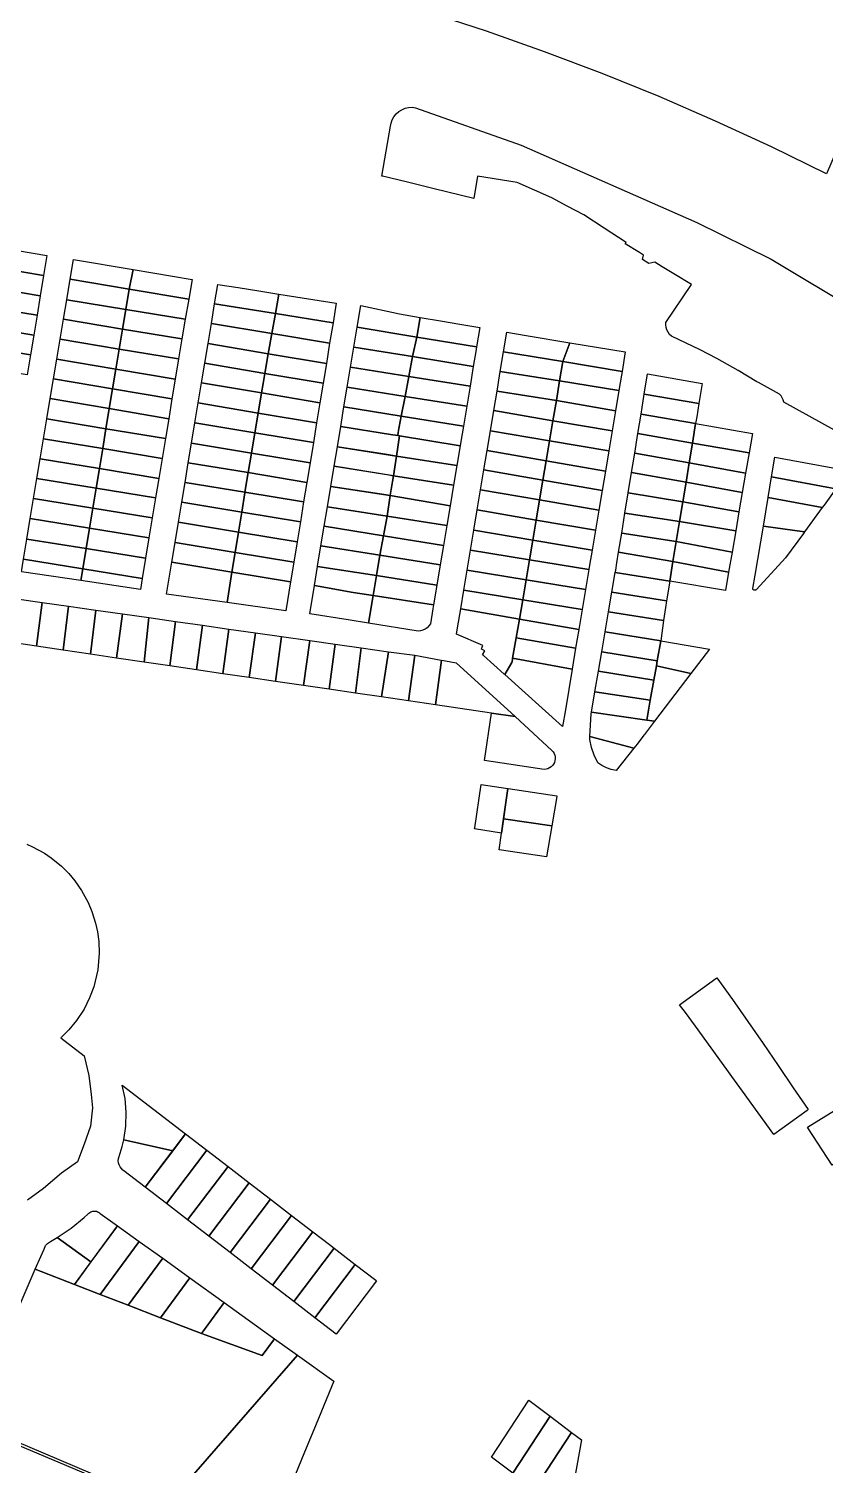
# Model space of a CAD drawing. Header units: millimetres. Extents: x 522658 to 553925, y 7796479 to 7820139.
# Drawn here: x 542916 to 543273, y 7805253 to 7805897 of the extents above; entities that cross this region are included whole.
import ezdxf

# ---------------------------------------------------------------- set-up
doc = ezdxf.new("R2010")
doc.units = ezdxf.units.MM
doc.layers.add('ZONA RESIDENCIAL 2 (ZR_2)', color=2, linetype='Continuous')

msp = doc.modelspace()

# ---------------------------------------------------------------- linework, layer by layer
at = {"layer": 'ZONA RESIDENCIAL 2 (ZR_2)'}
for points in [[(543467.38, 7806278.99), (543274.02, 7805831.81), (543249.24, 7805843.89), (543224.19, 7805855.4), (543198.88, 7805866.34), (543173.34, 7805876.7), (543147.56, 7805886.46), (543121.56, 7805895.64), (542495.77, 7806098.45)], [(543294.52, 7805707.46), (543254.83, 7805729.46), (543254.56, 7805730.44), (543254.14, 7805731.36), (543253.56, 7805732.2), (543252.85, 7805732.93), (543243.41, 7805738.17), (543242.75, 7805738.59), (543234.31, 7805743.62), (543224.79, 7805748.91), (543217.33, 7805752.82), (543204.39, 7805758.93), (543203.59, 7805759.77), (543202.93, 7805760.72), (543202.42, 7805761.76), (543202.07, 7805762.86), (543201.89, 7805764), (543201.89, 7805765.16), (543213.39, 7805782.16), (543205.44, 7805787), (543200.32, 7805790.12), (543196.91, 7805792.18), (543194.28, 7805791.6), (543191.43, 7805793.32), (543191.92, 7805795.32), (543190.05, 7805796.44), (543183.65, 7805800.3), (543184.08, 7805800.92), (543174.24, 7805807.42), (543165.2, 7805813.4), (543157.72, 7805817.33), (543150.81, 7805820.96), (543150.81, 7805820.96), (543135.3, 7805827.8), (543117.46, 7805830.68), (543115.83, 7805820.62), (543098.03, 7805825), (543085.44, 7805828.09), (543074.82, 7805830.7), (543074.55, 7805830.77), (543078.48, 7805853.1), (543078.71, 7805854.42), (543079.23, 7805855.93), (543079.99, 7805857.32), (543080.97, 7805858.57), (543082.15, 7805859.64), (543083.5, 7805860.49), (543084.97, 7805861.11), (543086.52, 7805861.47), (543088.11, 7805861.56), (543089.69, 7805861.39), (543137.03, 7805844.59), (543215.81, 7805809.97), (543249.15, 7805793.44), (543326.64, 7805746.98)], [(542915.39, 7805531.25), (542917.97, 7805530.12), (542923.28, 7805527.23), (542926.31, 7805525.19), (542930.92, 7805521.44), (542934.19, 7805518.16), (542936.9, 7805514.95), (542939.94, 7805510.59), (542942.86, 7805505.23), (542944.55, 7805501.19), (542946.22, 7805495.85), (542947.03, 7805492.04), (542947.6, 7805487.72), (542947.8, 7805482.43), (542947.18, 7805475.02), (542945.38, 7805467.38), (542943.54, 7805462.45), (542941.01, 7805457.38), (542937.65, 7805452.22), (542934.2, 7805448.03), (542930.67, 7805444.51), (542941.05, 7805436.52), (542943.14, 7805427.61), (542944.2, 7805419.14), (542944.84, 7805413.21), (542943.99, 7805404.96), (542941.03, 7805396.92), (542938.06, 7805388.87), (542930.87, 7805383.79), (542922.82, 7805377.02), (542915.63, 7805371.73)]]:
    msp.add_lwpolyline(points, dxfattribs=at)
for points in [[(542922.87, 7805786.21), (542896.28, 7805790.63), (542897.91, 7805799.59), (542924.35, 7805795.2), (542922.87, 7805786.21)], [(542963.06, 7805788.87), (542961.22, 7805780.05), (542934.77, 7805784.48), (542936.26, 7805793.42), (542963.06, 7805788.87)], [(542921.36, 7805777.02), (542894.72, 7805781.57), (542895.47, 7805786.15), (542896.28, 7805790.63), (542922.87, 7805786.21), (542921.36, 7805777.02)], [(542989.54, 7805784.38), (542987.96, 7805775.52), (542961.22, 7805780.05), (542963.06, 7805788.87), (542989.54, 7805784.38)], [(542919.94, 7805768.37), (542893.28, 7805772.8), (542894.72, 7805781.57), (542921.36, 7805777.02), (542919.94, 7805768.37)], [(542961.21, 7805780.02), (542959.71, 7805770.96), (542933.25, 7805775.35), (542934.77, 7805784.48), (542961.21, 7805780.02)], [(542987.96, 7805775.52), (542986.36, 7805766.54), (542959.71, 7805770.96), (542961.21, 7805780.02), (542987.96, 7805775.52)], [(543026.8, 7805769.12), (542999.56, 7805773.44), (543001.01, 7805782.21), (543010.17, 7805780.76), (543019.36, 7805779.3), (543028.34, 7805777.88), (543026.8, 7805769.12)], [(542918.48, 7805759.51), (542891.82, 7805763.94), (542893.28, 7805772.8), (542919.94, 7805768.37), (542918.48, 7805759.51)], [(542959.71, 7805770.96), (542958.26, 7805762.2), (542931.79, 7805766.59), (542933.25, 7805775.35), (542959.71, 7805770.96)], [(543025.23, 7805760.18), (542998.12, 7805764.73), (542999.56, 7805773.44), (543026.8, 7805769.12), (543025.23, 7805760.18)], [(543052.67, 7805765.03), (543026.8, 7805769.12), (543028.34, 7805777.88), (543054.11, 7805773.81), (543052.67, 7805765.03)], [(543082.5, 7805768.94), (543091.72, 7805767.37), (543090.27, 7805758.56), (543063.48, 7805763), (543065.09, 7805772.75), (543073.51, 7805770.91), (543082.5, 7805768.94)], [(542958.26, 7805762.2), (542956.77, 7805753.22), (542930.29, 7805757.62), (542931.79, 7805766.59), (542958.26, 7805762.2)], [(542986.36, 7805766.54), (542984.91, 7805757.77), (542958.26, 7805762.2), (542959.71, 7805770.96), (542986.36, 7805766.54)], [(543051.16, 7805755.83), (543025.23, 7805760.18), (543026.8, 7805769.12), (543052.67, 7805765.03), (543051.16, 7805755.83)], [(543117.02, 7805754.14), (543090.27, 7805758.56), (543091.72, 7805767.37), (543100.82, 7805765.88), (543109.47, 7805764.44), (543118.49, 7805762.93), (543117.02, 7805754.14)], [(542917.01, 7805750.56), (542890.35, 7805754.99), (542891.82, 7805763.94), (542918.48, 7805759.51), (542917.01, 7805750.56)], [(542984.91, 7805757.77), (542983.42, 7805748.78), (542956.77, 7805753.22), (542958.26, 7805762.2), (542984.91, 7805757.77)], [(543023.64, 7805751.11), (542996.62, 7805755.65), (542998.12, 7805764.73), (543025.23, 7805760.18), (543023.64, 7805751.11)], [(543049.67, 7805746.74), (543023.64, 7805751.11), (543025.23, 7805760.18), (543051.16, 7805755.83), (543049.67, 7805746.74)], [(543090.27, 7805758.56), (543088.33, 7805749.82), (543062, 7805754.05), (543063.48, 7805763), (543090.27, 7805758.56)], [(543155.74, 7805747.57), (543129.1, 7805751.97), (543130.56, 7805760.73), (543139.2, 7805759.31), (543158.87, 7805756.07), (543155.76, 7805747.71), (543155.74, 7805747.57)], [(542915.55, 7805741.67), (542888.89, 7805746.1), (542890.35, 7805754.99), (542917.01, 7805750.56), (542915.55, 7805741.67)], [(542956.77, 7805753.22), (542955.29, 7805744.26), (542928.81, 7805748.74), (542930.29, 7805757.62), (542956.77, 7805753.22)], [(542983.42, 7805748.78), (542981.92, 7805739.74), (542955.29, 7805744.26), (542956.77, 7805753.22), (542983.42, 7805748.78)], [(543022.1, 7805742.33), (542995.16, 7805746.85), (542996.62, 7805755.65), (543023.64, 7805751.11), (543022.1, 7805742.33)], [(543088.33, 7805749.82), (543086.66, 7805740.96), (543060.51, 7805745.06), (543062, 7805754.05), (543088.33, 7805749.82)], [(543117.02, 7805754.14), (543116.69, 7805752.19), (543115.57, 7805745.45), (543089.22, 7805749.68), (543088.33, 7805749.82), (543090.27, 7805758.56), (543117.02, 7805754.14)], [(543182.29, 7805743.18), (543155.74, 7805747.57), (543155.76, 7805747.71), (543158.87, 7805756.07), (543183.68, 7805751.98), (543182.29, 7805743.18)], [(542955.29, 7805744.26), (542953.82, 7805735.41), (542927.33, 7805739.9), (542928.81, 7805748.74), (542955.29, 7805744.26)], [(543020.6, 7805733.58), (542993.71, 7805738.1), (542995.16, 7805746.85), (543022.1, 7805742.33), (543021.3, 7805737.8), (543020.6, 7805733.58)], [(543048.22, 7805737.94), (543022.1, 7805742.33), (543023.64, 7805751.11), (543049.67, 7805746.74), (543048.22, 7805737.94)], [(543086.66, 7805740.96), (543088.33, 7805749.82), (543115.57, 7805745.45), (543114.1, 7805736.65), (543086.66, 7805740.96)], [(543154.28, 7805738.9), (543127.64, 7805743.17), (543129.1, 7805751.97), (543155.74, 7805747.57), (543154.28, 7805738.9)], [(543180.87, 7805734.64), (543154.28, 7805738.9), (543155.74, 7805747.57), (543182.29, 7805743.18), (543182.01, 7805741.44), (543180.87, 7805734.64)], [(542953.82, 7805735.41), (542952.35, 7805726.51), (542925.84, 7805731), (542927.33, 7805739.9), (542953.82, 7805735.41)], [(542981.92, 7805739.74), (542980.46, 7805730.9), (542953.82, 7805735.41), (542955.29, 7805744.26), (542981.92, 7805739.74)], [(543046.78, 7805729.18), (543020.6, 7805733.58), (543021.3, 7805737.8), (543022.1, 7805742.33), (543048.22, 7805737.94), (543046.78, 7805729.18)], [(543086.66, 7805740.96), (543084.98, 7805732.01), (543059.03, 7805736.11), (543060.51, 7805745.06), (543086.66, 7805740.96)], [(543084.98, 7805732.01), (543086.66, 7805740.96), (543114.1, 7805736.65), (543112.6, 7805727.64), (543084.98, 7805732.01)], [(543152.81, 7805730.1), (543126.21, 7805734.35), (543127.64, 7805743.17), (543154.28, 7805738.9), (543152.81, 7805730.1)], [(543216.71, 7805728.77), (543192.25, 7805733.07), (543193.71, 7805742.08), (543218.13, 7805737.79), (543216.71, 7805728.77)], [(542980.46, 7805730.9), (542978.99, 7805722.01), (542952.35, 7805726.51), (542953.82, 7805735.41), (542980.46, 7805730.9)], [(543019.09, 7805724.55), (542992.21, 7805729.07), (542993.71, 7805738.1), (543020.6, 7805733.58), (543019.09, 7805724.55)], [(543045.3, 7805720.15), (543019.09, 7805724.55), (543020.6, 7805733.58), (543046.78, 7805729.18), (543045.3, 7805720.15)], [(543084.98, 7805732.01), (543083.17, 7805723.16), (543057.58, 7805727.33), (543059.03, 7805736.11), (543084.98, 7805732.01)], [(543151.28, 7805721.06), (543124.72, 7805725.61), (543126.21, 7805734.35), (543152.81, 7805730.1), (543151.28, 7805721.06)], [(543179.34, 7805725.54), (543152.81, 7805730.1), (543154.28, 7805738.9), (543180.87, 7805734.64), (543179.34, 7805725.54)], [(542952.35, 7805726.51), (542950.86, 7805717.5), (542924.33, 7805721.92), (542925.84, 7805731), (542952.35, 7805726.51)], [(543017.62, 7805715.74), (542990.74, 7805720.19), (542992.21, 7805729.07), (543019.09, 7805724.55), (543017.62, 7805715.74)], [(543083.17, 7805723.16), (543081.95, 7805716), (543081.67, 7805714.41), (543078.44, 7805714.93), (543056.13, 7805718.55), (543057.58, 7805727.33), (543083.17, 7805723.16)], [(543083.17, 7805723.16), (543084.98, 7805732.01), (543112.6, 7805727.64), (543111.1, 7805718.62), (543083.17, 7805723.16)], [(543177.82, 7805716.52), (543151.28, 7805721.06), (543152.81, 7805730.1), (543179.34, 7805725.54), (543177.82, 7805716.52)], [(543215.27, 7805719.8), (543190.79, 7805724.1), (543192.25, 7805733.07), (543216.71, 7805728.77), (543215.76, 7805722.78), (543215.27, 7805719.8)], [(542950.86, 7805717.5), (542949.39, 7805708.64), (542922.83, 7805712.94), (542924.33, 7805721.92), (542950.86, 7805717.5)], [(542978.99, 7805722.01), (542977.51, 7805713.06), (542950.86, 7805717.5), (542952.35, 7805726.51), (542978.99, 7805722.01)], [(543043.86, 7805711.39), (543017.62, 7805715.74), (543019.09, 7805724.55), (543045.3, 7805720.15), (543043.86, 7805711.39)], [(543082, 7805716.31), (543082.07, 7805716.74), (543083.17, 7805723.16), (543111.1, 7805718.62), (543109.95, 7805711.75), (543109.64, 7805709.87), (543082.55, 7805714.26), (543081.67, 7805714.41), (543081.95, 7805716), (543082, 7805716.31)], [(543149.76, 7805712.05), (543123.21, 7805716.51), (543124.72, 7805725.61), (543151.28, 7805721.06), (543149.76, 7805712.05)], [(543176.32, 7805707.59), (543149.76, 7805712.05), (543151.28, 7805721.06), (543177.82, 7805716.52), (543176.32, 7805707.59)], [(543213.83, 7805711.05), (543189.37, 7805715.35), (543190.79, 7805724.1), (543215.27, 7805719.8), (543213.83, 7805711.05)], [(542977.51, 7805713.06), (542976.04, 7805704.2), (542949.39, 7805708.64), (542950.86, 7805717.5), (542977.51, 7805713.06)], [(543016.1, 7805706.62), (542989.23, 7805711.07), (542990.74, 7805720.19), (543017.62, 7805715.74), (543016.1, 7805706.62)], [(543042.36, 7805702.26), (543016.1, 7805706.62), (543017.62, 7805715.74), (543043.86, 7805711.39), (543042.36, 7805702.26)], [(543054.62, 7805709.44), (543056.13, 7805718.55), (543078.44, 7805714.93), (543081.67, 7805714.41), (543082.55, 7805714.26), (543081.13, 7805705.24), (543076.88, 7805705.91), (543054.62, 7805709.44)], [(543081.13, 7805705.24), (543082.55, 7805714.26), (543109.64, 7805709.87), (543108.16, 7805700.96), (543081.13, 7805705.24)], [(543148.25, 7805703.1), (543121.74, 7805707.7), (543123.21, 7805716.51), (543149.76, 7805712.05), (543148.25, 7805703.1)], [(543212.38, 7805702.24), (543187.94, 7805706.54), (543189.37, 7805715.35), (543213.83, 7805711.05), (543212.38, 7805702.24)], [(543239.22, 7805706.68), (543213.83, 7805711.05), (543215.27, 7805719.8), (543240.71, 7805715.33), (543239.22, 7805706.68)], [(542949.39, 7805708.64), (542947.9, 7805699.62), (542921.35, 7805704.04), (542922.83, 7805712.94), (542949.39, 7805708.64)], [(542976.04, 7805704.2), (542974.55, 7805695.18), (542947.9, 7805699.62), (542949.39, 7805708.64), (542976.04, 7805704.2)], [(543014.63, 7805697.82), (542987.77, 7805702.26), (542989.23, 7805711.07), (543016.1, 7805706.62), (543014.63, 7805697.82)], [(543081.13, 7805705.24), (543079.74, 7805696.46), (543053.17, 7805700.7), (543054.62, 7805709.44), (543081.13, 7805705.24)], [(543146.79, 7805694.44), (543120.3, 7805699.03), (543121.74, 7805707.7), (543148.25, 7805703.1), (543146.79, 7805694.44)], [(543174.8, 7805698.51), (543148.25, 7805703.1), (543149.76, 7805712.05), (543176.32, 7805707.59), (543174.8, 7805698.51)], [(543237.67, 7805697.66), (543212.38, 7805702.24), (543213.83, 7805711.05), (543239.22, 7805706.68), (543237.67, 7805697.66)], [(542947.9, 7805699.62), (542946.45, 7805690.86), (542919.87, 7805695.16), (542921.35, 7805704.04), (542947.9, 7805699.62)], [(543013.17, 7805689.02), (542986.31, 7805693.46), (542987.77, 7805702.26), (543014.63, 7805697.82), (543013.17, 7805689.02)], [(543040.91, 7805693.46), (543014.63, 7805697.82), (543016.1, 7805706.62), (543042.36, 7805702.26), (543040.91, 7805693.46)], [(543079.74, 7805696.46), (543081.13, 7805705.24), (543108.16, 7805700.96), (543106.69, 7805692.16), (543079.74, 7805696.46)], [(543173.34, 7805689.83), (543146.79, 7805694.44), (543148.25, 7805703.1), (543174.8, 7805698.51), (543173.34, 7805689.83)], [(543210.95, 7805693.59), (543186.53, 7805697.89), (543187.94, 7805706.54), (543212.38, 7805702.24), (543210.95, 7805693.59)], [(543236.17, 7805688.92), (543210.95, 7805693.59), (543212.38, 7805702.24), (543237.67, 7805697.66), (543236.17, 7805688.92)], [(543284.04, 7805698.6), (543278.15, 7805690.54), (543249.3, 7805695.9), (543250.77, 7805704.78), (543284.04, 7805698.6)], [(542946.45, 7805690.86), (542944.97, 7805681.92), (542918.38, 7805686.22), (542919.87, 7805695.16), (542946.45, 7805690.86)], [(542974.55, 7805695.18), (542973.12, 7805686.55), (542946.45, 7805690.86), (542947.9, 7805699.62), (542974.55, 7805695.18)], [(543039.47, 7805684.67), (543013.17, 7805689.02), (543014.63, 7805697.82), (543040.91, 7805693.46), (543039.47, 7805684.67)], [(543051.66, 7805691.6), (543053.17, 7805700.7), (543077.72, 7805696.78), (543079.74, 7805696.46), (543078.36, 7805687.84), (543078.33, 7805687.65), (543076.47, 7805687.93), (543051.66, 7805691.6)], [(543105.16, 7805682.99), (543078.33, 7805687.65), (543079.74, 7805696.46), (543106.69, 7805692.16), (543105.16, 7805682.99)], [(543145.3, 7805685.61), (543118.83, 7805690.17), (543120.3, 7805699.03), (543146.79, 7805694.44), (543145.3, 7805685.61)], [(543210.95, 7805693.59), (543209.5, 7805684.76), (543185.05, 7805688.74), (543186.53, 7805697.89), (543210.95, 7805693.59)], [(543272.85, 7805683.28), (543272.06, 7805682.2), (543247.77, 7805686.71), (543249.3, 7805695.9), (543278.15, 7805690.54), (543272.85, 7805683.28)], [(542973.12, 7805686.55), (542971.64, 7805677.59), (542944.97, 7805681.92), (542946.45, 7805690.86), (542973.12, 7805686.55)], [(543011.72, 7805680.14), (542984.84, 7805684.58), (542986.31, 7805693.46), (543013.17, 7805689.02), (543013.12, 7805688.75), (543011.72, 7805680.14)], [(543038.01, 7805675.79), (543011.72, 7805680.14), (543013.12, 7805688.75), (543013.17, 7805689.02), (543039.47, 7805684.67), (543038.01, 7805675.79)], [(543076.88, 7805678.31), (543050.16, 7805682.54), (543051.66, 7805691.6), (543078.33, 7805687.65), (543076.88, 7805678.31)], [(543143.78, 7805676.56), (543117.32, 7805681.11), (543118.83, 7805690.17), (543145.3, 7805685.61), (543143.78, 7805676.56)], [(543171.86, 7805681.04), (543145.3, 7805685.61), (543146.79, 7805694.44), (543173.34, 7805689.83), (543171.86, 7805681.04)], [(543208.04, 7805675.9), (543183.57, 7805679.63), (543185.05, 7805688.74), (543209.5, 7805684.76), (543208.04, 7805675.9)], [(543234.69, 7805680.29), (543209.5, 7805684.76), (543210.95, 7805693.59), (543236.17, 7805688.92), (543234.69, 7805680.29)], [(542944.97, 7805681.92), (542943.48, 7805672.91), (542916.88, 7805677.22), (542918.38, 7805686.22), (542944.97, 7805681.92)], [(542971.64, 7805677.59), (542970.15, 7805668.59), (542943.48, 7805672.91), (542944.97, 7805681.92), (542971.64, 7805677.59)], [(543010.26, 7805671.18), (542983.36, 7805675.63), (542984.84, 7805684.58), (543011.72, 7805680.14), (543010.26, 7805671.18)], [(543076.88, 7805678.31), (543075.3, 7805669.56), (543048.73, 7805673.9), (543050.16, 7805682.54), (543076.88, 7805678.31)], [(543105.16, 7805682.99), (543103.68, 7805674.07), (543076.88, 7805678.31), (543078.33, 7805687.65), (543105.16, 7805682.99)], [(543170.34, 7805671.98), (543143.78, 7805676.56), (543145.3, 7805685.61), (543171.86, 7805681.04), (543170.34, 7805671.98)], [(543233.22, 7805671.72), (543208.04, 7805675.9), (543209.5, 7805684.76), (543234.69, 7805680.29), (543233.22, 7805671.72)], [(543264.14, 7805671.36), (543245.64, 7805673.91), (543247.77, 7805686.71), (543272.06, 7805682.2), (543264.14, 7805671.36)], [(542941.97, 7805663.77), (542915.35, 7805668.08), (542916.88, 7805677.22), (542943.48, 7805672.91), (542941.97, 7805663.77)], [(543008.78, 7805662.05), (542981.85, 7805666.51), (542983.36, 7805675.63), (543010.26, 7805671.18), (543008.78, 7805662.05)], [(543036.53, 7805666.83), (543010.26, 7805671.18), (543011.72, 7805680.14), (543038.01, 7805675.79), (543036.53, 7805666.83)], [(543075.3, 7805669.56), (543076.88, 7805678.31), (543103.68, 7805674.07), (543102.19, 7805665.16), (543075.3, 7805669.56)], [(543142.27, 7805667.62), (543115.82, 7805672.08), (543117.32, 7805681.11), (543143.78, 7805676.56), (543142.27, 7805667.62)], [(543168.86, 7805663.13), (543142.27, 7805667.62), (543143.78, 7805676.56), (543170.34, 7805671.98), (543168.86, 7805663.13)], [(543206.57, 7805666.98), (543182.12, 7805670.71), (543183.57, 7805679.63), (543208.04, 7805675.9), (543206.57, 7805666.98)], [(543231.58, 7805662.19), (543206.57, 7805666.98), (543208.04, 7805675.9), (543233.22, 7805671.72), (543231.58, 7805662.19)], [(542968.64, 7805659.45), (542941.97, 7805663.77), (542943.48, 7805672.91), (542970.15, 7805668.59), (542968.64, 7805659.45)], [(543035.03, 7805657.7), (543008.78, 7805662.05), (543010.26, 7805671.18), (543036.53, 7805666.83), (543035.03, 7805657.7)], [(543073.72, 7805660.81), (543047.27, 7805665.09), (543048.73, 7805673.9), (543075.3, 7805669.56), (543073.72, 7805660.81)], [(543100.74, 7805656.44), (543073.72, 7805660.81), (543075.3, 7805669.56), (543102.19, 7805665.16), (543100.74, 7805656.44)], [(543140.78, 7805658.76), (543114.32, 7805663.08), (543115.82, 7805672.08), (543142.27, 7805667.62), (543140.78, 7805658.76)], [(543206.57, 7805666.98), (543205.08, 7805657.95), (543180.73, 7805662.17), (543182.12, 7805670.71), (543206.57, 7805666.98)], [(543240.84, 7805645.94), (543241.97, 7805651.81), (543245.64, 7805673.91), (543264.14, 7805671.36), (543263.56, 7805670.58), (543255.53, 7805659.59), (543242.52, 7805645.46), (543242.41, 7805645.34), (543242.29, 7805645.24), (543242.15, 7805645.16), (543241.99, 7805645.11), (543241.83, 7805645.09), (543241.67, 7805645.09), (543241.51, 7805645.12), (543241.36, 7805645.18), (543241.23, 7805645.26), (543241.1, 7805645.36), (543241, 7805645.49), (543240.92, 7805645.63), (543240.87, 7805645.78), (543240.84, 7805645.94)], [(542940.47, 7805654.71), (542913.84, 7805659.03), (542915.35, 7805668.08), (542941.97, 7805663.77), (542940.47, 7805654.71)], [(542967.14, 7805650.39), (542940.47, 7805654.71), (542941.97, 7805663.77), (542968.64, 7805659.45), (542967.14, 7805650.39)], [(543007.35, 7805653.24), (542980.39, 7805657.71), (542981.85, 7805666.51), (543008.78, 7805662.05), (543007.35, 7805653.24)], [(543072.17, 7805651.66), (543045.73, 7805655.78), (543045.76, 7805655.97), (543047.27, 7805665.09), (543073.72, 7805660.81), (543072.17, 7805651.66)], [(543139.27, 7805649.8), (543112.83, 7805654.12), (543114.32, 7805663.08), (543140.78, 7805658.76), (543139.27, 7805649.8)], [(543167.39, 7805654.41), (543140.78, 7805658.76), (543142.27, 7805667.62), (543168.86, 7805663.13), (543167.72, 7805656.35), (543167.39, 7805654.41)], [(543230.03, 7805653.17), (543205.08, 7805657.95), (543206.57, 7805666.98), (543231.58, 7805662.19), (543230.03, 7805653.17)], [(542939.6, 7805649.44), (542912.91, 7805653.41), (542913.84, 7805659.03), (542940.47, 7805654.71), (542939.6, 7805649.44)], [(543005.14, 7805639.63), (542978.03, 7805643.43), (542980.39, 7805657.71), (543007.35, 7805653.24), (543005.14, 7805639.63)], [(543033.58, 7805648.89), (543007.35, 7805653.24), (543008.78, 7805662.05), (543035.03, 7805657.7), (543033.58, 7805648.89)], [(543099.24, 7805647.43), (543072.17, 7805651.66), (543073.72, 7805660.81), (543100.74, 7805656.44), (543099.24, 7805647.43)], [(543165.89, 7805645.46), (543139.27, 7805649.8), (543140.78, 7805658.76), (543167.39, 7805654.41), (543165.89, 7805645.46)], [(543203.65, 7805649.25), (543179.25, 7805653.14), (543179.43, 7805654.17), (543179.95, 7805657.4), (543180.73, 7805662.17), (543205.08, 7805657.95), (543203.65, 7805649.25)], [(543228.63, 7805645.01), (543203.65, 7805649.25), (543205.08, 7805657.95), (543230.03, 7805653.17), (543228.63, 7805645.01)], [(542966.32, 7805645.46), (542939.6, 7805649.44), (542940.47, 7805654.71), (542967.14, 7805650.39), (542966.32, 7805645.46)], [(543033.58, 7805648.89), (543031.45, 7805635.94), (543005.14, 7805639.63), (543007.35, 7805653.24), (543033.58, 7805648.89)], [(543072.17, 7805651.66), (543070.66, 7805642.74), (543061.63, 7805644.14), (543044.3, 7805647.18), (543045.73, 7805655.78), (543072.17, 7805651.66)], [(543099.24, 7805647.43), (543097.76, 7805638.53), (543070.66, 7805642.74), (543072.17, 7805651.66), (543099.24, 7805647.43)], [(543137.77, 7805640.89), (543111.34, 7805645.2), (543112.83, 7805654.12), (543139.27, 7805649.8), (543137.77, 7805640.89)], [(543164.39, 7805636.55), (543137.77, 7805640.89), (543139.27, 7805649.8), (543165.89, 7805645.46), (543164.39, 7805636.55)], [(543202.19, 7805640.37), (543177.73, 7805644.26), (543179.25, 7805653.14), (543203.65, 7805649.25), (543202.19, 7805640.37)], [(543070.66, 7805642.74), (543068.57, 7805630.37), (543059.4, 7805631.82), (543042.21, 7805634.54), (543044.3, 7805647.18), (543061.63, 7805644.14), (543070.66, 7805642.74)], [(543137.77, 7805640.89), (543136.31, 7805632.19), (543109.94, 7805636.76), (543111.34, 7805645.2), (543137.77, 7805640.89)], [(543200.91, 7805631.55), (543176.23, 7805635.48), (543177.73, 7805644.26), (543202.19, 7805640.37), (543201.71, 7805637.45), (543200.91, 7805631.55)], [(542922.32, 7805639.64), (542919.75, 7805620.04), (542907.77, 7805621.8), (542910.82, 7805641.28), (542922.32, 7805639.64)], [(542934.1, 7805637.96), (542931.72, 7805618.27), (542919.75, 7805620.04), (542922.32, 7805639.64), (542934.1, 7805637.96)], [(542946.33, 7805636.22), (542943.94, 7805616.47), (542931.72, 7805618.27), (542934.1, 7805637.96), (542946.33, 7805636.22)], [(543068.57, 7805630.37), (543070.66, 7805642.74), (543097.76, 7805638.53), (543097.46, 7805636.76), (543096.34, 7805630.04), (543095.7, 7805629.13), (543094.91, 7805628.34), (543094, 7805627.7), (543092.99, 7805627.23), (543091.91, 7805626.94), (543090.8, 7805626.84), (543068.57, 7805630.37)], [(543132.89, 7805612.78), (543129.65, 7805607.37), (543129.42, 7805607.58), (543120.17, 7805615.87), (543119.75, 7805616.21), (543120.78, 7805618.03), (543119.22, 7805618.77), (543119.55, 7805619.58), (543119.81, 7805620.36), (543108.06, 7805625.44), (543108.53, 7805628.28), (543109.94, 7805636.76), (543136.31, 7805632.19), (543134.81, 7805623.73), (543133.21, 7805614.66), (543133.14, 7805614.28), (543132.95, 7805613.15), (543132.89, 7805612.78)], [(543164.39, 7805636.55), (543162.89, 7805627.58), (543136.31, 7805632.19), (543137.77, 7805640.89), (543164.39, 7805636.55)], [(542958.31, 7805634.51), (542955.65, 7805614.74), (542943.94, 7805616.47), (542946.33, 7805636.22), (542958.31, 7805634.51)], [(542970.06, 7805632.83), (542967.92, 7805612.93), (542955.65, 7805614.74), (542958.31, 7805634.51), (542970.06, 7805632.83)], [(542981.99, 7805631.13), (542979.55, 7805611.22), (542967.92, 7805612.93), (542970.06, 7805632.83), (542981.99, 7805631.13)], [(542994.1, 7805629.4), (542991.39, 7805609.47), (542979.55, 7805611.22), (542981.99, 7805631.13), (542994.1, 7805629.4)], [(543161.47, 7805619.1), (543134.81, 7805623.73), (543136.31, 7805632.19), (543162.89, 7805627.58), (543161.47, 7805619.1)], [(543199.69, 7805622.51), (543174.69, 7805626.49), (543176.23, 7805635.48), (543200.91, 7805631.55), (543199.69, 7805622.51)], [(543005.95, 7805627.71), (543003.32, 7805607.71), (542991.39, 7805609.47), (542994.1, 7805629.4), (543005.95, 7805627.71)], [(543017.93, 7805626), (543015.04, 7805605.99), (543003.32, 7805607.71), (543005.95, 7805627.71), (543017.93, 7805626)], [(543029.53, 7805624.35), (543026.85, 7805604.26), (543015.04, 7805605.99), (543017.93, 7805626), (543029.53, 7805624.35)], [(543042.33, 7805622.52), (543039.4, 7805602.42), (543026.85, 7805604.26), (543029.53, 7805624.35), (543042.33, 7805622.52)], [(543198.08, 7805613.5), (543173.15, 7805617.47), (543174.69, 7805626.49), (543199.69, 7805622.51), (543198.08, 7805613.5)], [(543053.63, 7805620.91), (543050.98, 7805600.72), (543039.4, 7805602.42), (543042.33, 7805622.52), (543053.63, 7805620.91)], [(543065.26, 7805619.25), (543062.81, 7805598.98), (543050.98, 7805600.72), (543053.63, 7805620.91), (543065.26, 7805619.25)], [(543077.58, 7805617.49), (543074.39, 7805597.28), (543062.81, 7805598.98), (543065.26, 7805619.25), (543077.58, 7805617.49)], [(543089.41, 7805616.01), (543086.5, 7805595.5), (543086.44, 7805595.51), (543074.39, 7805597.28), (543077.58, 7805617.49), (543089.41, 7805616.01)], [(543159.91, 7805609.8), (543133.21, 7805614.66), (543134.81, 7805623.73), (543161.47, 7805619.1), (543159.91, 7805609.8)], [(543196.52, 7805604.83), (543171.66, 7805608.79), (543173.15, 7805617.47), (543198.08, 7805613.5), (543197.67, 7805611.24), (543196.52, 7805604.83)], [(543213.16, 7805607.77), (543197.67, 7805611.24), (543198.08, 7805613.5), (543199.69, 7805622.51), (543221.5, 7805618.71), (543213.16, 7805607.77)], [(543101.36, 7805613.77), (543098.65, 7805593.72), (543086.5, 7805595.5), (543089.41, 7805616.01), (543101.1, 7805613.82), (543101.36, 7805613.77)], [(543098.65, 7805593.72), (543101.36, 7805613.77), (543103.16, 7805613.44), (543107.82, 7805612.56), (543134.33, 7805588.49), (543123.73, 7805590.04), (543098.65, 7805593.72)], [(543156.85, 7805591.58), (543155.6, 7805584.12), (543129.65, 7805607.37), (543132.89, 7805612.78), (543132.95, 7805613.15), (543133.14, 7805614.28), (543133.21, 7805614.66), (543159.91, 7805609.8), (543156.85, 7805591.58)], [(543213.16, 7805607.77), (543196.87, 7805586.4), (543193.32, 7805586.91), (543194.28, 7805592.31), (543194.93, 7805595.92), (543196.52, 7805604.83), (543197.67, 7805611.24), (543213.16, 7805607.77)], [(543194.93, 7805595.92), (543170.07, 7805599.52), (543171.66, 7805608.79), (543196.52, 7805604.83), (543194.93, 7805595.92)], [(543193.32, 7805586.91), (543168.53, 7805590.5), (543170.07, 7805599.52), (543194.93, 7805595.92), (543194.28, 7805592.31), (543193.32, 7805586.91)], [(543134.33, 7805588.49), (543150.81, 7805573.34), (543151.35, 7805572.71), (543151.77, 7805571.99), (543152.08, 7805571.22), (543152.24, 7805570.4), (543152.28, 7805569.57), (543152.17, 7805568.75), (543151.93, 7805567.95), (543151.56, 7805567.21), (543151.07, 7805566.54), (543150.47, 7805565.95), (543149.79, 7805565.48), (543149.04, 7805565.12), (543148.24, 7805564.9), (543147.41, 7805564.81), (543120.64, 7805568.79), (543123.73, 7805590.04), (543134.33, 7805588.49)], [(543189.1, 7805576.2), (543187.61, 7805574.35), (543167.89, 7805579.64), (543168.41, 7805589.79), (543168.53, 7805590.5), (543193.32, 7805586.91), (543196.87, 7805586.4), (543192.33, 7805580.44), (543192.11, 7805580.15), (543189.1, 7805576.2)], [(543187.61, 7805574.35), (543179.61, 7805564.39), (543177.39, 7805564.78), (543175.24, 7805565.49), (543173.23, 7805566.51), (543171.38, 7805567.81), (543169.76, 7805571.14), (543168.56, 7805574.66), (543167.82, 7805578.29), (543167.89, 7805579.64), (543187.61, 7805574.35)], [(543131.09, 7805556.26), (543128.19, 7805536.25), (543116.18, 7805538.16), (543116.25, 7805538.65), (543119.07, 7805558.02), (543131.09, 7805556.26)], [(543150.75, 7805539.49), (543129.12, 7805542.67), (543131.09, 7805556.26), (543131.19, 7805556.24), (543153, 7805553.03), (543152.97, 7805552.74), (543150.75, 7805539.49)], [(543150.75, 7805539.49), (543148.43, 7805525.64), (543127.1, 7805528.73), (543128.19, 7805536.25), (543129.12, 7805542.67), (543150.75, 7805539.49)], [(543265.25, 7805411.97), (543250.33, 7805401.26), (543243.36, 7805410.85), (543236.31, 7805420.56), (543231.46, 7805427.23), (543229.25, 7805430.26), (543222.2, 7805439.96), (543215.15, 7805449.67), (543210.68, 7805455.82), (543208.09, 7805459.38), (543224.26, 7805471.04), (543224.77, 7805471.41), (543231.74, 7805461.64), (543238.72, 7805451.86), (543245.48, 7805441.96), (543252.25, 7805432.05), (543259.02, 7805422.14), (543265.73, 7805412.33), (543265.25, 7805411.97)], [(542958.82, 7805398.84), (542959.72, 7805404.95), (542959.92, 7805411.13), (542959.4, 7805417.28), (542958.18, 7805423.34), (542986.56, 7805401.5), (542980.77, 7805393.85), (542958.82, 7805398.84)], [(543293.31, 7805398.32), (543276.47, 7805387.49), (543265.57, 7805404.18), (543265.41, 7805404.43), (543282.55, 7805415.07), (543282.71, 7805414.82), (543293.31, 7805398.32)], [(542958.44, 7805385.24), (542957.75, 7805385.92), (542957.19, 7805386.7), (542956.76, 7805387.57), (542956.48, 7805388.5), (542956.36, 7805389.45), (542956.4, 7805390.42), (542957.29, 7805392.86), (542958.16, 7805395.82), (542958.82, 7805398.84), (542980.77, 7805393.85), (542968.43, 7805377.56), (542958.8, 7805384.96), (542958.44, 7805385.24)], [(542996.07, 7805394.19), (542977.95, 7805370.24), (542968.43, 7805377.56), (542986.56, 7805401.5), (542996.07, 7805394.19)], [(543005.59, 7805386.87), (542987.46, 7805362.93), (542977.95, 7805370.24), (542996.07, 7805394.19), (543005.59, 7805386.87)], [(543015.1, 7805379.56), (542996.97, 7805355.62), (542987.46, 7805362.93), (543005.59, 7805386.87), (543015.1, 7805379.56)], [(543024.61, 7805372.24), (543006.49, 7805348.3), (542996.97, 7805355.62), (543015.1, 7805379.56), (543024.61, 7805372.24)], [(542658.49, 7805029.92), (542561.56, 7805228.16), (542558.25, 7805240.73), (542564.21, 7805258.59), (542576.11, 7805274.46), (542609.68, 7805306.55), (542661.75, 7805368.4), (542790.36, 7805313.2), (542804.83, 7805306.99), (542888.04, 7805271.84), (543036.56, 7805209.23), (542996.68, 7805030.83), (542968.66, 7804905.18), (542951.54, 7804885.95), (542938.54, 7804893.77), (542925.37, 7804894.41), (542920.37, 7804870.67), (542913.7, 7804869.3), (542728.2, 7804831.2), (542718.27, 7804829.16), (542714.69, 7804962.96), (542658.49, 7805029.92)], [(542928.9, 7805355), (542935.19, 7805359.28), (542941.13, 7805364.05), (542942.73, 7805365.44), (542943.14, 7805365.9), (542943.63, 7805366.29), (542944.04, 7805366.52), (542944.47, 7805366.7), (542944.92, 7805366.82), (542945.46, 7805366.89), (542946.01, 7805366.87), (542946.55, 7805366.77), (542947.07, 7805366.6), (542947.56, 7805366.34), (542948, 7805366.02), (542948.24, 7805365.85), (542955.98, 7805360.29), (542944.1, 7805344.08), (542928.9, 7805355)], [(543034.12, 7805364.92), (543016, 7805340.99), (543006.49, 7805348.3), (543024.61, 7805372.24), (543034.12, 7805364.92)], [(542948.31, 7805329.51), (542936.72, 7805333.99), (542955.98, 7805360.29), (542965.72, 7805353.29), (542948.31, 7805329.51)], [(543043.63, 7805357.61), (543025.52, 7805333.68), (543016, 7805340.99), (543034.12, 7805364.92), (543043.63, 7805357.61)], [(542923.8, 7805351.43), (542924.16, 7805351.91), (542924.58, 7805352.33), (542925.05, 7805352.71), (542925.48, 7805352.99), (542925.94, 7805353.22), (542928.9, 7805355), (542944.1, 7805344.08), (542938.68, 7805336.68), (542936.72, 7805333.99), (542919.18, 7805340.77), (542921.69, 7805346.57), (542923.09, 7805349.79), (542923.8, 7805351.43)], [(543053.14, 7805350.29), (543035.03, 7805326.37), (543025.52, 7805333.68), (543043.63, 7805357.61), (543051.13, 7805351.84), (543053.14, 7805350.29)], [(542960.87, 7805324.66), (542948.31, 7805329.51), (542965.72, 7805353.29), (542976.28, 7805345.7), (542960.87, 7805324.66)], [(543062.66, 7805342.97), (543044.55, 7805319.05), (543035.03, 7805326.37), (543053.14, 7805350.29), (543062.66, 7805342.97)], [(543036.69, 7805302.29), (542978.07, 7805234.9), (542889.62, 7805272.45), (542919.18, 7805340.77), (542936.72, 7805333.99), (542948.31, 7805329.51), (542960.87, 7805324.66), (542975.35, 7805319.06), (542993.71, 7805311.96), (543020.87, 7805302.08), (543026.43, 7805309.67), (543036.69, 7805302.29)], [(542975.35, 7805319.06), (542960.87, 7805324.66), (542976.28, 7805345.7), (542988.46, 7805336.95), (542975.35, 7805319.06)], [(543044.55, 7805319.05), (543062.66, 7805342.97), (543071.88, 7805335.88), (543072.17, 7805335.66), (543054.06, 7805311.74), (543044.55, 7805319.05)], [(542993.71, 7805311.96), (542975.35, 7805319.06), (542988.46, 7805336.95), (543003.89, 7805325.86), (542993.71, 7805311.96)], [(543026.43, 7805309.67), (543020.87, 7805302.08), (542993.71, 7805311.96), (542994.58, 7805313.15), (543003.89, 7805325.86), (543026.43, 7805309.67)], [(542978.07, 7805234.9), (543036.69, 7805302.29), (543053.01, 7805290.57), (543045.13, 7805271.44), (543039.64, 7805258.09), (543022.36, 7805216.1), (542978.07, 7805234.9)], [(543133.32, 7805249.36), (543123.75, 7805256.6), (543140.47, 7805282.14), (543150.04, 7805274.9), (543133.32, 7805249.36)], [(543142.89, 7805242.12), (543133.32, 7805249.36), (543150.04, 7805274.9), (543159.61, 7805267.66), (543142.89, 7805242.12)], [(543155.71, 7805232.42), (543142.89, 7805242.12), (543159.61, 7805267.66), (543164.02, 7805264.32), (543158.8, 7805235.27), (543158.48, 7805234.62), (543158.07, 7805234.02), (543157.58, 7805233.49), (543157.01, 7805233.04), (543156.38, 7805232.68), (543155.71, 7805232.42)]]:
    msp.add_lwpolyline(points, close=True, dxfattribs=at)

doc.saveas('drawing.dxf')
